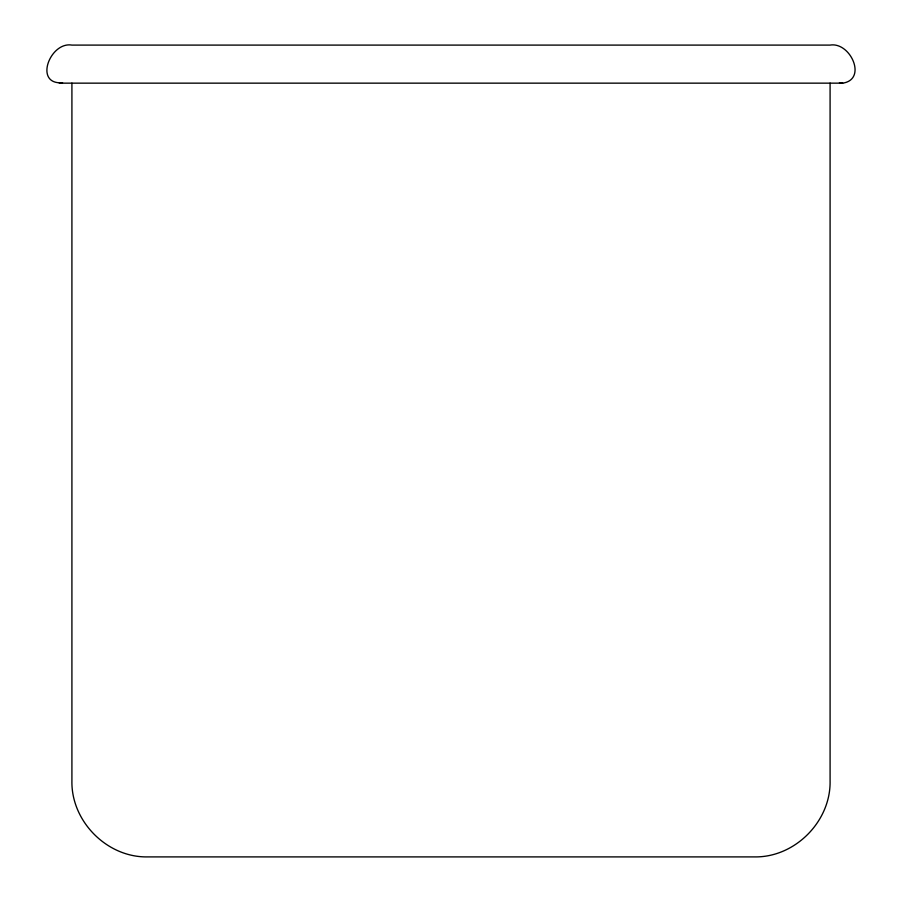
<?xml version="1.0" encoding="UTF-8"?>
<svg xmlns="http://www.w3.org/2000/svg" width="902" height="902" viewBox="0 0 902 902"><rect width="100%" height="100%" fill="white"/><g stroke="black" fill="none" stroke-linecap="round" stroke-linejoin="round"><path stroke-width="1.35" d="M59.284 83.153L842.716 83.153C867.566 79.477 850.462 41.616 830.088 45.1L71.912 45.1C49.982 41.357 33.374 85.002 62.554 82.725M839.446 82.725L842.716 83.153M830.088 83.131L830.088 780.794C830.956 821.361 794.899 857.734 754.264 856.9L147.736 856.9C107.101 857.734 71.044 821.361 71.912 780.794L71.912 83.131"/></g></svg>
